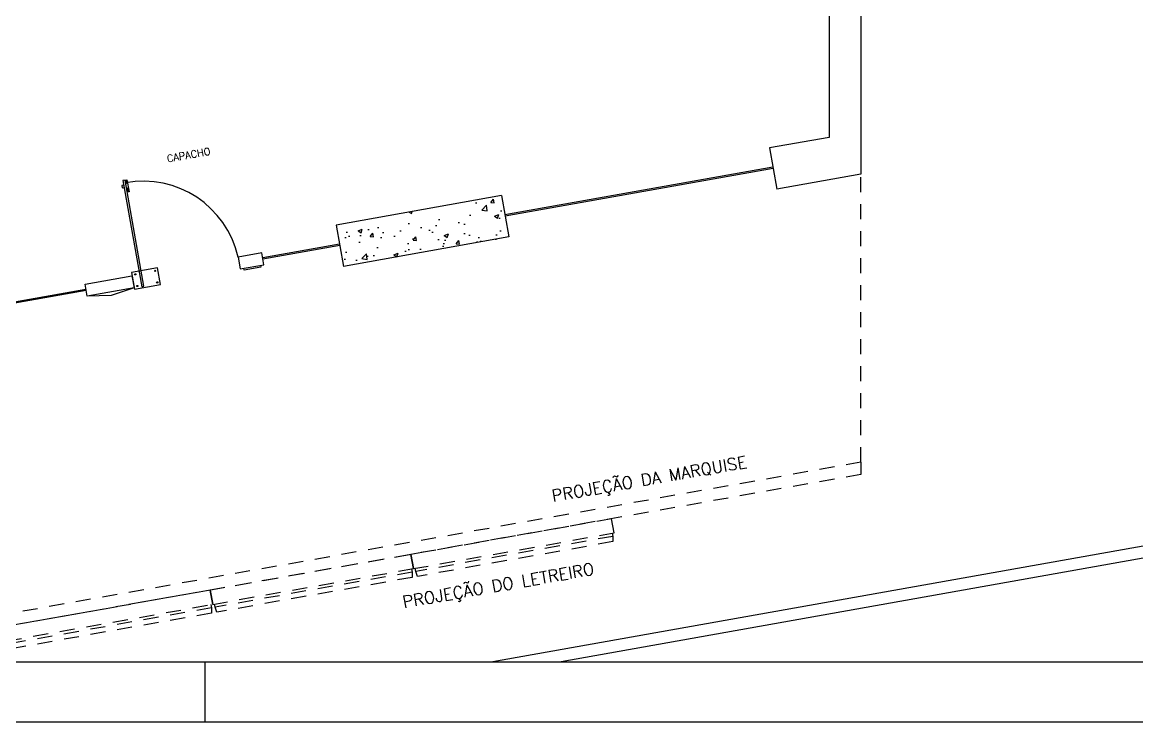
# Model space of a CAD drawing. Extents: x 372.3 to 443.5, y -41.5 to 0.6.
# Drawn here: x 423.51 to 432.8, y -41.46 to -35.63 of the extents above; entities that cross this region are included whole.
import ezdxf

# ---------------------------------------------------------------- set-up
doc = ezdxf.new("R2010")
doc.units = 0
doc.header["$MEASUREMENT"] = 0
doc.linetypes.add('HIDDEN2', pattern=[0.1875, 0.125, -0.0625])
doc.layers.get('0').update_dxf_attribs({"linetype": 'CONTINUOUS'})
for name, color, linetype in [('A1ALV50', 13, 'CONTINUOUS'), ('A1ALV70', 145, 'CONTINUOUS'), ('A1PROJ20', 3, 'HIDDEN2'), ('A1VIDRO', 4, 'CONTINUOUS'), ('A1VISTA10', 10, 'CONTINUOUS'), ('A1VISTA15', 20, 'CONTINUOUS'), ('A2HACHU', 11, 'CONTINUOUS'), ('A2TXT25', 4, 'CONTINUOUS'), ('S2MARGF', 4, 'CONTINUOUS'), ('S2MARGG', 9, 'CONTINUOUS')]:
    doc.layers.add(name, color=color, linetype=linetype)
doc.styles.add('BB-ROM25', font='ROMANS.SHX', dxfattribs={"height": 0.12})
doc.styles.add('ROMANS', font='ROMANS.SHX')

# ---------------------------------------------------------------- blocks, each defined once
blk = doc.blocks.new('LETREIRO-PB')
for p, q in [((0, 0), (0, -0.1016)), ((0, -0.1016), (-8.7817, -1.6633)), ((-2.0687, -0.6182), (-3.7129, -0.9106)), ((-3.7425, -0.9158), (-5.3867, -1.2082)), ((-5.4162, -1.2135), (-7.3262, -1.5532)), ((-7.3558, -1.5584), (-7.9456, -1.6633))]:
    blk.add_line(p, q)
for points in [[(-3.7533, -0.7691), (-3.7323, -0.8872), (-2.0586, -0.5896), (-2.0796, -0.4714)], [(-5.4271, -1.0667), (-5.406, -1.1849), (-3.7323, -0.8872), (-3.7533, -0.7691)], [(-7.3666, -1.4117), (-7.3456, -1.5298), (-5.406, -1.1849), (-5.4271, -1.0667)], [(-8.0164, -1.5272), (-7.9954, -1.6454), (-7.3456, -1.5298), (-7.3666, -1.4117)]]:
    blk.add_lwpolyline(points, close=True)
for points in [[(-2.0733, -0.5922), (-2.0687, -0.6182), (-2.0677, -0.6623), (-3.6986, -0.9523), (-3.7129, -0.9106), (-3.7175, -0.8846)], [(-3.7471, -0.8898), (-3.7425, -0.9158), (-3.7415, -0.9599), (-5.3724, -1.25), (-5.3867, -1.2082), (-5.3913, -1.1822)], [(-5.4208, -1.1875), (-5.4162, -1.2135), (-5.4152, -1.2576), (-7.3119, -1.5949), (-7.3262, -1.5532), (-7.3308, -1.5272)], [(-8.0964, -1.6633), (-7.9954, -1.6454), (-8.0164, -1.5272), (-8.7817, -1.6633)], [(-7.3604, -1.5324), (-7.3558, -1.5584), (-7.3548, -1.6025), (-7.6966, -1.6633)], [(-8.0102, -1.648), (-8.0075, -1.6633)], [(-7.977, -1.6633), (-7.9807, -1.6427)]]:
    blk.add_lwpolyline(points)

msp = doc.modelspace()

# ---------------------------------------------------------------- hatches: boundary and pattern name
at = {"layer": 'A2HACHU'}
h = msp.add_hatch(dxfattribs=at)
h.set_pattern_fill('AR-CONC,_O', color=256, scale=0.05, double=1)
h.set_pattern_definition([(50, (387.4571, -23.27818), (0.35863, -0.031376), [0.0375, -0.4125]), (355, (387.4571, -23.27818), (-0.0693757, 0.376096), [0.03, -0.33]), (100.4514, (387.487, -23.2808), (0.2892547, 0.3447198), [0.03187, -0.350571]), (46.1842, (387.4571, -23.1782), (0.5336205, -0.0827595), [0.05625, -0.61875]), (96.6356, (387.5016, -23.1851), (0.4673314, 0.487059), [0.047805, -0.5258565]), (351.1842, (387.4571, -23.1782), (0.467331, 0.487059), [0.045, -0.495]), (21, (387.5071, -23.20318), (0.2984535, -0.2013094), [0.0375, -0.4125]), (326, (387.5071, -23.20318), (0.1216577, 0.362575), [0.03, -0.33]), (71.4514, (387.532, -23.21995), (0.4201113, 0.1612652), [0.03187, -0.350571]), (37.5, (387.45711, -23.27818), (0.00607993, 0.16644693), [0, -0.326, 0, -0.335, 0, -0.33125]), (7.5, (387.45711, -23.27818), (0.1315348, 0.19720586), [0, -0.191, 0, -0.3185, 0, -0.12625]), (327.5, (387.34561, -23.27818), (0.2669112, -0.01127744), [0, -0.125, 0, -0.39, 0, -0.5175]), (317.5, (387.29561, -23.27818), (0.2915931, 0.0500525), [0, -0.1625, 0, -0.259, 0, -0.3675])])
h.paths.add_polyline_path([(427.5654, -37.4207), (427.5041, -37.0761), (426.1258, -37.3212), (426.187, -37.6658)])

# ---------------------------------------------------------------- linework, layer by layer
at = {"color": 2}
for p, q in [((424.2483, -37.9087), (424.0486, -37.914)), ((424.44, -37.8442), (424.2483, -37.9087))]:
    msp.add_line(p, q, dxfattribs=at)
at = {"color": 1}
for points in [[(424.3536, -36.9885), (424.3378, -36.9913), (424.3415, -37.0117), (424.3571, -37.0089)], [(424.37, -36.9754), (424.378, -36.974), (424.3733, -36.9471), (424.3805, -36.9458), (424.398, -37.0444), (424.3901, -37.0458), (424.3846, -37.0149), (424.3772, -37.0162)], [(425.4951, -37.6569), (425.4978, -37.6717), (425.3584, -37.6964), (425.3558, -37.6816)], [(424.44, -37.8442), (424.0485, -37.9137)]]:
    msp.add_lwpolyline(points, dxfattribs=at)
at = {"color": 2}
msp.add_lwpolyline([(425.3263, -37.6869), (425.5232, -37.6519), (425.5057, -37.5535), (425.3088, -37.5884)], close=True, dxfattribs=at)
msp.add_lwpolyline([(424.0486, -37.914), (424.031, -37.8152), (424.4226, -37.7457), (424.4401, -37.8442)], dxfattribs=at)
at = {"layer": 'A1ALV50', "ltscale": 0.2}
for p, q in [((430.502, -0.4846), (430.502, -36.8985)), ((430.2366, -23.6162), (430.2366, -36.5902)), ((430.2366, -36.5902), (429.7391, -36.6787)), ((429.7391, -36.6787), (429.8003, -37.0232)), ((430.502, -36.8985), (429.8003, -37.0232))]:
    msp.add_line(p, q, dxfattribs=at)
at = {"layer": 'A1ALV70'}
for p, q in [((427.5041, -37.0761), (426.1258, -37.3212)), ((427.5041, -37.0761), (427.5654, -37.4207)), ((426.1258, -37.3212), (426.187, -37.6658)), ((427.5654, -37.4207), (426.187, -37.6658))]:
    msp.add_line(p, q, dxfattribs=at)
at = {"layer": 'A1PROJ20'}
for q in [(430.502, -36.8985), (421.1491, -40.9618)]:
    msp.add_line((430.502, -39.2985), q, dxfattribs=at)
at = {"layer": 'A1VIDRO', "ltscale": 0.2}
for p, q in [((427.5321, -37.2336), (429.7671, -36.8362)), ((427.5339, -37.2435), (429.7688, -36.846)), ((425.5127, -37.5928), (426.1538, -37.4788)), ((425.5144, -37.6026), (426.1555, -37.4886)), ((423.397, -37.969), (424.0381, -37.855)), ((423.3988, -37.9789), (424.0399, -37.8649))]:
    msp.add_line(p, q, dxfattribs=at)
at = {"layer": 'A1VIDRO'}
msp.add_lwpolyline([(424.5221, -37.8323), (424.3648, -36.9462), (424.3465, -36.9494), (424.5038, -37.8356)], close=True, dxfattribs=at)
at = {"layer": 'A1VISTA10', "ltscale": 0.2}
for p, q in [((434.281, -39.7437), (427.4314, -40.9618)), ((434.281, -39.7437), (427.4314, -40.9618)), ((434.281, -39.8452), (428.0026, -40.9618)), ((434.281, -39.8452), (428.0026, -40.9618))]:
    msp.add_line(p, q, dxfattribs=at)
at = {"layer": 'A1VISTA10'}
msp.add_arc((424.5138, -37.7707), 0.8156, 12.91125, 100.24824, dxfattribs=at)
at = {"layer": 'A1VISTA15', "linetype": 'CONTINUOUS'}
for p, q in [((424.6349, -37.6794), (424.4183, -37.7178)), ((424.4183, -37.7178), (424.4428, -37.8564)), ((424.6595, -37.8179), (424.6349, -37.6794)), ((424.4428, -37.8564), (424.6595, -37.8179))]:
    msp.add_line(p, q, dxfattribs=at)
for centre in [(424.4499, -37.7323), (424.6162, -37.7028), (424.4671, -37.8291), (424.6334, -37.7996)]:
    msp.add_circle(centre, 0.00499, dxfattribs=at)
at = {"layer": 'S2MARGF'}
msp.add_line((425.031, -40.9618), (425.031, -41.4618), dxfattribs=at)
msp.add_lwpolyline([(372.331, -41.4618), (443.531, -41.4618), (443.531, 0.5882), (372.331, 0.5882)], close=True, dxfattribs=at)
at = {"layer": 'S2MARGG'}
msp.add_lwpolyline([(443.031, -37.8452), (443.031, 0.0882), (373.581, 0.0882), (373.581, -40.9618), (443.031, -40.9618)], dxfattribs=at)

# ---------------------------------------------------------------- block references
at = {"layer": 'A1PROJ20'}
msp.add_blockref('LETREIRO-PB', (430.502, -39.2985), dxfattribs=at)

# ---------------------------------------------------------------- texts
at = {"layer": 'A2TXT25', "style": 'BB-ROM25'}
msp.add_text('CAPACHO', height=0.06, rotation=10.06537, dxfattribs=at).set_placement((424.7197, -36.7985))
at = {"layer": 'A2TXT25', "ltscale": 0.2, "char_height": 0.1, "width": 5.3, "attachment_point": 2, "rotation": 10, "style": 'ROMANS'}
for s, insert in [('PROJEÇÃO DA MARQUISE', (428.728, -39.3876)), ('PROJEÇÃO DO LETREIRO', (427.4687, -40.2756))]:
    msp.add_mtext(s, dxfattribs=dict(at, insert=insert))

doc.saveas('drawing.dxf')
